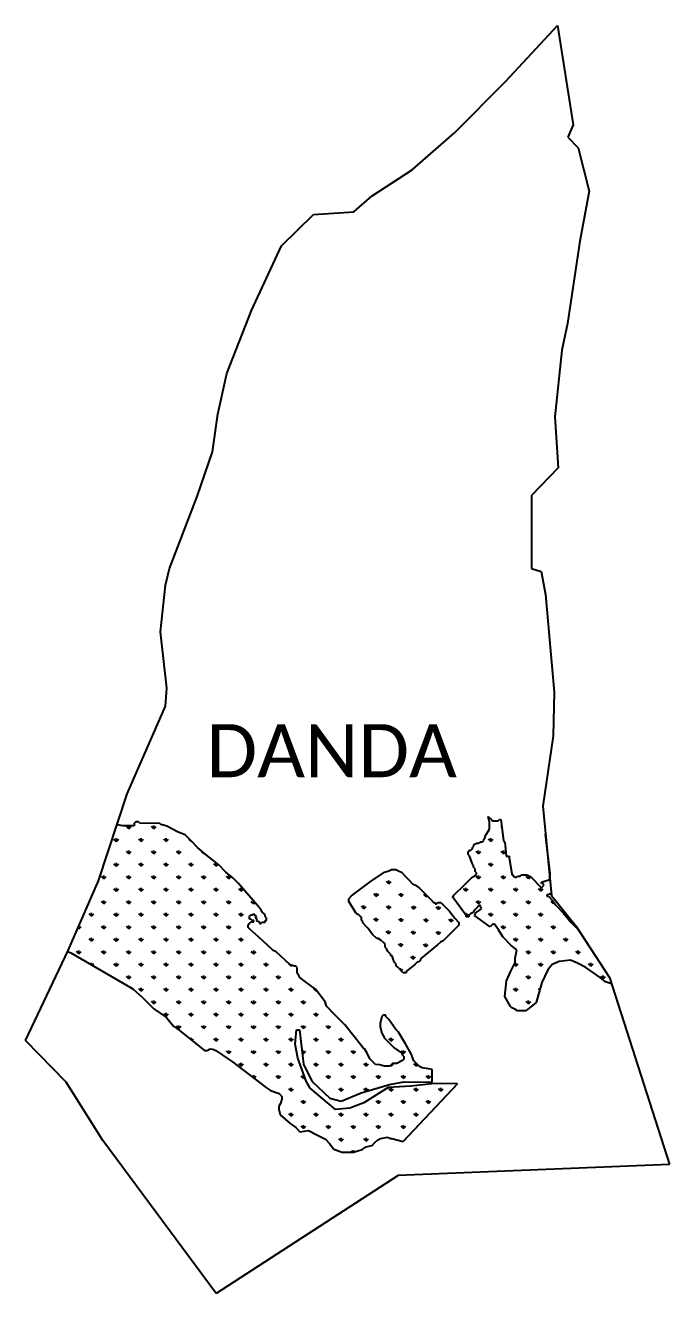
# Model space of a CAD drawing. Header units: metres. Extents: x 291565 to 293390, y 1989367 to 1992957.
import ezdxf

# ---------------------------------------------------------------- set-up
doc = ezdxf.new("R2010")
doc.units = ezdxf.units.M
doc.header["$MEASUREMENT"] = 0
for name, color, linetype in [('MANGROOVES', 112, 'Continuous'), ('village', 3, 'Continuous'), ('VILLAGE NAME', 250, 'Continuous')]:
    doc.layers.add(name, color=color, linetype=linetype)
doc.styles.get("Standard").update_dxf_attribs({"font": 'simplex.shx'})

msp = doc.modelspace()

# ---------------------------------------------------------------- linework, layer by layer
at = {"color": 3, "flags": 128}
msp.add_lwpolyline([(292381.2, 1992421.5), (292495.1, 1992429.1)], dxfattribs=at)
at = {"layer": 'MANGROOVES', "linetype": 'Continuous', "lineweight": -2}
for p, q in [((292879.9, 1990701.3), (292876.1, 1990717.4)), ((292876.1, 1990717.4), (292884, 1990709.3)), ((291841.7, 1990690.8), (291824.9, 1990693.8)), ((291873.8, 1990690.5), (291841.7, 1990690.8)), ((291873.9, 1990698.5), (291873.8, 1990690.5)), ((291877.9, 1990702.5), (291873.9, 1990698.5)), ((291885.9, 1990702.4), (291877.9, 1990702.5)), ((291889.9, 1990698.4), (291885.9, 1990702.4)), ((291946, 1990697.9), (291889.9, 1990698.4)), ((291950, 1990693.8), (291946, 1990697.9)), ((291954, 1990693.8), (291950, 1990693.8)), ((291966, 1990689.7), (291954, 1990693.8)), ((291981.9, 1990681.5), (291966, 1990689.7)), ((291997.9, 1990673.3), (291981.9, 1990681.5)), ((292871.6, 1990669.3), (292879.8, 1990681.3)), ((292879.8, 1990681.3), (292879.9, 1990701.3)), ((292884, 1990709.3), (292888, 1990705.3)), ((292888, 1990705.3), (292904, 1990705.1)), ((292904, 1990705.1), (292908.1, 1990709.1)), ((292908.1, 1990709.1), (292912.1, 1990709.1)), ((292912.1, 1990709.1), (292919.5, 1990648.9)), ((292017.8, 1990665.1), (291997.9, 1990673.3)), ((292033.7, 1990649), (292017.8, 1990665.1)), ((292053.6, 1990628.7), (292033.7, 1990649)), ((292847.3, 1990641.5), (292855.4, 1990645.4)), ((292855.4, 1990645.4), (292859.4, 1990645.4)), ((292859.4, 1990645.4), (292863.4, 1990649.4)), ((292863.4, 1990649.4), (292863.5, 1990653.4)), ((292863.5, 1990653.4), (292867.5, 1990657.4)), ((292867.5, 1990661.4), (292871.6, 1990669.3)), ((292867.5, 1990657.4), (292867.5, 1990661.4)), ((292919.5, 1990648.9), (292923.5, 1990644.8)), ((293051, 1990555.5), (293038.6, 1990667.5)), ((292077.4, 1990608.5), (292053.6, 1990628.7)), ((292819, 1990617.7), (292823.1, 1990621.7)), ((292819, 1990609.7), (292819, 1990617.7)), ((292822.9, 1990605.7), (292819, 1990609.7)), ((292823.1, 1990621.7), (292827.1, 1990621.6)), ((292827.1, 1990621.6), (292831.1, 1990625.6)), ((292831.1, 1990625.6), (292831.2, 1990629.6)), ((292831.2, 1990629.6), (292835.2, 1990633.6)), ((292835.2, 1990633.6), (292835.3, 1990637.6)), ((292835.3, 1990637.6), (292843.3, 1990641.5)), ((292843.3, 1990641.5), (292847.3, 1990641.5)), ((292923.5, 1990644.8), (292927.2, 1990604.7)), ((292113.3, 1990580.1), (292077.4, 1990608.5)), ((292133.1, 1990559.9), (292113.3, 1990580.1)), ((292830.8, 1990585.5), (292822.9, 1990605.7)), ((292834.7, 1990577.5), (292830.8, 1990585.5)), ((292834.7, 1990573.5), (292834.7, 1990577.5)), ((292927.2, 1990604.7), (292935.2, 1990604.6)), ((292935.2, 1990604.6), (292935.1, 1990600.6)), ((292935.1, 1990600.6), (292942.7, 1990556.4)), ((292153, 1990543.6), (292133.1, 1990559.9)), ((292168.9, 1990527.5), (292153, 1990543.6)), ((292541.7, 1990532.1), (292582, 1990559.8)), ((292582, 1990559.8), (292594.1, 1990563.6)), ((292594.1, 1990563.6), (292602.1, 1990567.6)), ((292602.1, 1990567.6), (292614.2, 1990567.5)), ((292614.2, 1990567.5), (292622.1, 1990563.4)), ((292622.1, 1990563.4), (292630.1, 1990559.3)), ((292630.1, 1990559.3), (292642, 1990547.2)), ((292642, 1990547.2), (292650, 1990539.1)), ((292650, 1990539.1), (292661.9, 1990526.9)), ((292802.1, 1990517.6), (292826.4, 1990541.5)), ((292826.4, 1990541.5), (292830.4, 1990545.5)), ((292830.4, 1990545.5), (292838.5, 1990549.4)), ((292838.6, 1990569.4), (292834.7, 1990573.5)), ((292838.5, 1990549.4), (292842.5, 1990553.4)), ((292838.6, 1990561.4), (292838.6, 1990569.4)), ((292842.5, 1990557.4), (292838.6, 1990561.4)), ((292842.5, 1990553.4), (292842.5, 1990557.4)), ((292942.7, 1990556.4), (292942.7, 1990552.4)), ((292942.7, 1990552.4), (292946.7, 1990552.4)), ((292946.7, 1990552.4), (292946.7, 1990548.4)), ((292946.7, 1990548.4), (292954.7, 1990544.3)), ((292954.7, 1990544.3), (292958.7, 1990548.3)), ((292958.7, 1990548.3), (292966.7, 1990548.2)), ((292966.7, 1990548.2), (292970.8, 1990552.2)), ((292970.8, 1990552.2), (292986.8, 1990552)), ((292986.8, 1990552), (292990.8, 1990548)), ((292990.8, 1990548), (292994.8, 1990548)), ((292994.8, 1990548), (293026.5, 1990515.6)), ((293026.7, 1990531.6), (293050.8, 1990539.4)), ((293050.8, 1990539.4), (293051, 1990555.5)), ((292228.4, 1990458.8), (292168.9, 1990527.5)), ((292489.2, 1990492.5), (292541.7, 1990532.1)), ((292594.8, 1990526.3), (292588.2, 1990533)), ((292594.8, 1990526.4), (292594.8, 1990535.7)), ((292594.8, 1990526.3), (292601.5, 1990532.9)), ((292661.9, 1990526.9), (292669.9, 1990522.9)), ((292669.9, 1990522.9), (292681.8, 1990514.7)), ((292681.8, 1990514.7), (292713.6, 1990482.4)), ((292785.9, 1990501.8), (292802.1, 1990517.6)), ((293026.5, 1990515.6), (293034.6, 1990523.5)), ((293026.7, 1990527.6), (293026.7, 1990531.6)), ((293030.7, 1990527.6), (293026.7, 1990527.6)), ((293034.6, 1990523.5), (293030.7, 1990527.6)), ((292481.1, 1990484.5), (292489.2, 1990492.5)), ((292481.1, 1990476.5), (292481.1, 1990484.5)), ((292500.8, 1990444.2), (292481.1, 1990476.5)), ((292559.1, 1990491.3), (292552.5, 1990498)), ((292559.1, 1990491.3), (292559.2, 1990500.7)), ((292559.1, 1990491.3), (292565.8, 1990497.9)), ((292629.8, 1990490.7), (292623.2, 1990497.4)), ((292629.8, 1990490.7), (292629.9, 1990500)), ((292629.8, 1990490.7), (292636.5, 1990497.2)), ((292700.5, 1990490), (292693.9, 1990496.7)), ((292700.5, 1990490), (292700.6, 1990495.7)), ((292700.5, 1990490), (292703.3, 1990492.8)), ((292713.6, 1990482.4), (292721.5, 1990474.3)), ((292721.5, 1990474.3), (292725.5, 1990474.3)), ((292725.5, 1990474.3), (292725.5, 1990470.2)), ((292725.5, 1990470.2), (292729.5, 1990470.2)), ((292729.5, 1990470.2), (292733.6, 1990474.2)), ((292733.6, 1990474.2), (292741.6, 1990474.1)), ((292741.6, 1990474.1), (292745.5, 1990470.1)), ((292745.5, 1990470.1), (292749.5, 1990466)), ((292749.5, 1990466), (292765.4, 1990449.8)), ((292777.8, 1990485.8), (292773.8, 1990489.8)), ((292773.8, 1990489.8), (292777.8, 1990489.8)), ((292777.8, 1990493.8), (292781.9, 1990497.8)), ((292777.8, 1990489.8), (292777.8, 1990493.8)), ((292813.4, 1990437.4), (292777.8, 1990485.8)), ((292781.9, 1990497.8), (292785.9, 1990501.8)), ((293046.4, 1990495.4), (293042.4, 1990495.4)), ((293042.4, 1990495.4), (293042.4, 1990491.4)), ((293042.4, 1990491.4), (293046.4, 1990491.4)), ((293050.4, 1990499.3), (293046.4, 1990495.4)), ((293046.4, 1990491.4), (293058.3, 1990479.2)), ((293055.1, 1990495.4), (293050.4, 1990499.3)), ((293058.3, 1990479.2), (293066.2, 1990467.1)), ((293066.2, 1990467.1), (293090, 1990442.9)), ((292200, 1990426.9), (292200.1, 1990435)), ((292200.1, 1990435), (292204.2, 1990438.9)), ((292204.2, 1990438.9), (292208.2, 1990438.9)), ((292208.2, 1990438.9), (292212.2, 1990442.9)), ((292212.2, 1990442.9), (292212.2, 1990438.9)), ((292212.2, 1990438.9), (292216.2, 1990438.8)), ((292216.2, 1990438.8), (292216.1, 1990434.8)), ((292216.1, 1990434.8), (292220.2, 1990434.8)), ((292220.2, 1990434.8), (292216.1, 1990430.8)), ((292216.1, 1990430.8), (292220.1, 1990430.8)), ((292220.1, 1990430.8), (292220, 1990422.8)), ((292232.4, 1990454.7), (292228.4, 1990458.8)), ((292236.3, 1990446.7), (292232.4, 1990454.7)), ((292240.3, 1990442.6), (292236.3, 1990446.7)), ((292244.2, 1990438.6), (292240.3, 1990442.6)), ((292244.2, 1990434.6), (292244.2, 1990438.6)), ((292248.2, 1990430.5), (292244.2, 1990434.6)), ((292248.1, 1990422.5), (292248.2, 1990430.5)), ((292504.8, 1990440.2), (292500.8, 1990444.2)), ((292508.8, 1990440.2), (292504.8, 1990440.2)), ((292512.8, 1990436.1), (292508.8, 1990440.2)), ((292516.7, 1990432.1), (292512.8, 1990436.1)), ((292516.7, 1990424), (292516.7, 1990432.1)), ((292523.4, 1990456.3), (292516.8, 1990463)), ((292523.4, 1990456.3), (292523.5, 1990465.7)), ((292523.4, 1990456.3), (292530.1, 1990462.9)), ((292558.4, 1990420.6), (292558.5, 1990430)), ((292594.1, 1990455.6), (292587.5, 1990462.3)), ((292594.1, 1990455.6), (292594.2, 1990465)), ((292594.1, 1990455.6), (292600.8, 1990462.2)), ((292664.8, 1990455), (292658.3, 1990461.7)), ((292664.8, 1990455), (292664.9, 1990464.4)), ((292664.8, 1990455), (292671.5, 1990461.6)), ((292735.5, 1990454.3), (292729, 1990461)), ((292735.5, 1990454.3), (292735.6, 1990463.7)), ((292735.5, 1990454.3), (292742.2, 1990460.9)), ((292765.4, 1990449.8), (292781.3, 1990429.6)), ((292813.4, 1990433.4), (292813.4, 1990437.4)), ((292821.4, 1990433.3), (292813.4, 1990433.4)), ((292825.4, 1990441.3), (292821.4, 1990437.3)), ((292821.4, 1990437.3), (292821.4, 1990433.3)), ((292833.5, 1990445.2), (292825.4, 1990441.3)), ((292837.6, 1990453.2), (292833.5, 1990445.2)), ((292837.4, 1990437.1), (292841.5, 1990445.1)), ((292881.2, 1990404.7), (292837.4, 1990437.1)), ((292841.6, 1990457.2), (292837.6, 1990453.2)), ((292841.5, 1990445.1), (292853.6, 1990453)), ((292849.7, 1990465.1), (292841.6, 1990457.2)), ((292853.7, 1990465.1), (292849.7, 1990465.1)), ((292853.6, 1990453), (292857.7, 1990457)), ((292853.7, 1990461.1), (292853.7, 1990465.1)), ((292857.7, 1990457), (292853.7, 1990461.1)), ((293090, 1990442.9), (293109.8, 1990418.6)), ((292195.8, 1990402.9), (292195.9, 1990411)), ((292199.8, 1990398.9), (292195.8, 1990402.9)), ((292195.9, 1990411), (292199.9, 1990414.9)), ((292227.6, 1990374.6), (292199.8, 1990398.9)), ((292199.9, 1990414.9), (292204, 1990418.9)), ((292204, 1990426.9), (292200, 1990426.9)), ((292208, 1990422.9), (292204, 1990426.9)), ((292204, 1990418.9), (292212, 1990418.8)), ((292212, 1990422.8), (292208, 1990422.9)), ((292212, 1990418.8), (292212, 1990422.8)), ((292220, 1990422.8), (292228, 1990418.7)), ((292228, 1990418.7), (292228, 1990414.7)), ((292228, 1990414.7), (292232, 1990414.6)), ((292232, 1990414.6), (292236, 1990418.6)), ((292236, 1990418.6), (292244.1, 1990418.5)), ((292244.1, 1990418.5), (292244.1, 1990422.5)), ((292244.1, 1990422.5), (292248.1, 1990422.5)), ((292520.6, 1990420), (292516.7, 1990424)), ((292520.6, 1990416), (292520.6, 1990420)), ((292532.5, 1990403.9), (292520.6, 1990416)), ((292536.5, 1990399.8), (292532.5, 1990403.9)), ((292544.4, 1990387.7), (292536.5, 1990399.8)), ((292558.4, 1990420.6), (292551.9, 1990427.3)), ((292558.4, 1990420.6), (292565.1, 1990427.2)), ((292593.5, 1990384.9), (292593.6, 1990394.3)), ((292629.1, 1990420), (292622.6, 1990426.7)), ((292629.1, 1990420), (292629.2, 1990429.3)), ((292629.1, 1990420), (292635.8, 1990426.5)), ((292699.9, 1990419.3), (292693.3, 1990426)), ((292699.9, 1990419.3), (292699.9, 1990428.7)), ((292699.9, 1990419.3), (292706.5, 1990425.9)), ((292793.1, 1990409.5), (292748.6, 1990365.8)), ((292770.6, 1990418.7), (292764, 1990425.4)), ((292770.6, 1990418.7), (292770.6, 1990428)), ((292770.6, 1990418.7), (292777.3, 1990425.2)), ((292781.3, 1990429.6), (292793.2, 1990417.5)), ((292793.2, 1990417.5), (292793.1, 1990409.5)), ((292889.3, 1990412.6), (292881.2, 1990404.7)), ((292893.3, 1990412.6), (292889.3, 1990412.6)), ((292905.2, 1990396.4), (292893.3, 1990412.6)), ((292917, 1990376.3), (292905.2, 1990396.4)), ((293109.8, 1990418.6), (293129.7, 1990398.4)), ((293129.7, 1990398.4), (293140.4, 1990383.4)), ((292263.4, 1990342.2), (292227.6, 1990374.6)), ((292548.4, 1990383.7), (292544.4, 1990387.7)), ((292560.3, 1990371.5), (292548.4, 1990383.7)), ((292564.3, 1990371.5), (292560.3, 1990371.5)), ((292572.3, 1990367.4), (292564.3, 1990371.5)), ((292580.2, 1990359.3), (292572.3, 1990367.4)), ((292584.2, 1990355.3), (292580.2, 1990359.3)), ((292593.5, 1990384.9), (292586.9, 1990391.6)), ((292593.5, 1990384.9), (292600.2, 1990391.5)), ((292628.5, 1990349.3), (292628.6, 1990358.6)), ((292664.2, 1990384.3), (292657.6, 1990391)), ((292664.2, 1990384.3), (292664.3, 1990393.7)), ((292664.2, 1990384.3), (292670.9, 1990390.9)), ((292734.9, 1990383.6), (292728.3, 1990390.3)), ((292740.6, 1990361.9), (292732.5, 1990353.9)), ((292734.9, 1990383.6), (292735, 1990393)), ((292734.9, 1990383.6), (292741.6, 1990390.2)), ((292748.6, 1990365.8), (292740.6, 1990361.9)), ((292940.9, 1990352), (292917, 1990376.3)), ((291685.6, 1990335.2), (291694.1, 1990331.4)), ((291694.1, 1990331.4), (291869.6, 1990229.5)), ((292267.4, 1990338.1), (292263.4, 1990342.2)), ((292275.3, 1990334.1), (292267.4, 1990338.1)), ((292315.1, 1990297.6), (292275.3, 1990334.1)), ((292584.1, 1990347.3), (292584.2, 1990355.3)), ((292588.1, 1990343.2), (292584.1, 1990347.3)), ((292592, 1990335.2), (292588.1, 1990343.2)), ((292599.9, 1990327.1), (292592, 1990335.2)), ((292599.9, 1990323.1), (292599.9, 1990327.1)), ((292603.9, 1990323), (292599.9, 1990323.1)), ((292607.8, 1990311), (292603.9, 1990323)), ((292628.5, 1990349.3), (292621.9, 1990355.9)), ((292628.5, 1990349.3), (292635.2, 1990355.8)), ((292663.5, 1990313.6), (292663.6, 1990323)), ((292732.5, 1990353.9), (292684, 1990314.3)), ((292699.2, 1990348.6), (292692.6, 1990355.3)), ((292699.2, 1990348.6), (292699.3, 1990358)), ((292699.2, 1990348.6), (292705.9, 1990355.2)), ((292956.8, 1990339.8), (292940.9, 1990352)), ((292952.6, 1990315.8), (292956.8, 1990339.8)), ((292327.1, 1990293.5), (292315.1, 1990297.6)), ((292331.1, 1990293.5), (292327.1, 1990293.5)), ((292335.1, 1990289.4), (292331.1, 1990293.5)), ((292334.9, 1990273.4), (292335.1, 1990289.4)), ((292611.7, 1990302.9), (292607.8, 1990311)), ((292615.7, 1990298.9), (292611.7, 1990302.9)), ((292615.7, 1990294.9), (292615.7, 1990298.9)), ((292619.7, 1990290.8), (292615.7, 1990294.9)), ((292623.6, 1990286.8), (292619.7, 1990290.8)), ((292631.6, 1990278.7), (292623.6, 1990286.8)), ((292627.9, 1990282.4), (292627.9, 1990287.9)), ((292667.8, 1990298.4), (292643.6, 1990278.6)), ((292663.5, 1990313.6), (292657, 1990320.3)), ((292663.5, 1990313.6), (292670.2, 1990320.1)), ((292671.9, 1990302.4), (292667.8, 1990298.4)), ((292675.9, 1990306.3), (292671.9, 1990302.4)), ((292677.6, 1990305.1), (292675.9, 1990306.3)), ((292684, 1990310.3), (292677.6, 1990305.1)), ((292684, 1990314.3), (292684, 1990310.3)), ((292940.2, 1990279.9), (292952.5, 1990303.8)), ((292952.5, 1990303.8), (292952.6, 1990315.8)), ((293056.6, 1990298.8), (293044.5, 1990282.9)), ((293076.7, 1990306.7), (293056.6, 1990298.8)), ((293108.8, 1990310.4), (293076.7, 1990306.7)), ((293128.8, 1990302.2), (293108.8, 1990310.4)), ((293152.7, 1990289.9), (293128.8, 1990302.2)), ((293192.6, 1990261.5), (293152.7, 1990289.9)), ((292338.9, 1990269.3), (292334.9, 1990273.4)), ((292342.8, 1990261.3), (292338.9, 1990269.3)), ((292358.7, 1990249.1), (292342.8, 1990261.3)), ((292629.8, 1990280.5), (292634.5, 1990285.1)), ((292635.5, 1990274.6), (292631.6, 1990278.7)), ((292643.6, 1990274.6), (292635.5, 1990274.6)), ((292643.6, 1990278.6), (292643.6, 1990274.6)), ((292923.5, 1990207.9), (292927.9, 1990251.9)), ((292927.9, 1990251.9), (292940.2, 1990279.9)), ((293044.5, 1990282.9), (293028.1, 1990247)), ((293208.5, 1990249.3), (293192.6, 1990261.5)), ((291869.6, 1990229.5), (291897.4, 1990205.2)), ((292386.6, 1990228.8), (292358.7, 1990249.1)), ((292414.3, 1990192.5), (292386.6, 1990228.8)), ((293028.1, 1990247), (293011.5, 1990191)), ((293225.2, 1990243.6), (293208.5, 1990249.3)), ((291897.4, 1990205.2), (291929.2, 1990172.9)), ((292418.2, 1990180.4), (292414.3, 1990192.5)), ((292442.1, 1990156.1), (292418.2, 1990180.4)), ((292939.3, 1990179.6), (292923.5, 1990207.9)), ((292943.3, 1990175.6), (292939.3, 1990179.6)), ((293007.5, 1990187), (292987.3, 1990171.2)), ((293011.5, 1990191), (293007.5, 1990187)), ((291929.2, 1990172.9), (291965, 1990148.5)), ((291965, 1990148.5), (291984.8, 1990124.2)), ((292469.9, 1990127.8), (292442.1, 1990156.1)), ((292574.2, 1990146.9), (292570.1, 1990130.9)), ((292574.3, 1990150.9), (292574.2, 1990146.9)), ((292578.3, 1990154.9), (292574.3, 1990150.9)), ((292586.3, 1990154.8), (292578.3, 1990154.9)), ((292586.3, 1990150.8), (292586.3, 1990154.8)), ((292594.2, 1990142.7), (292586.3, 1990150.8)), ((292951.2, 1990171.5), (292943.3, 1990175.6)), ((292959.2, 1990167.4), (292951.2, 1990171.5)), ((292983.3, 1990167.2), (292959.2, 1990167.4)), ((292987.3, 1990171.2), (292983.3, 1990167.2)), ((291984.8, 1990124.2), (292000.8, 1990112.1)), ((292000.8, 1990112.1), (292072.4, 1990055.3)), ((292329.1, 1990073), (292333.4, 1990113)), ((292333.4, 1990113), (292341.5, 1990113)), ((292341.5, 1990113), (292352.6, 1990016.6)), ((292521.4, 1990063.2), (292469.9, 1990127.8)), ((292570.1, 1990130.9), (292570, 1990122.9)), ((292570, 1990122.9), (292573.9, 1990106.8)), ((292614, 1990114.5), (292594.2, 1990142.7)), ((292622, 1990106.4), (292614, 1990114.5)), ((292336.7, 1990032.8), (292329.1, 1990073)), ((292573.9, 1990106.8), (292581.7, 1990090.7)), ((292581.7, 1990090.7), (292589.7, 1990082.6)), ((292589.7, 1990082.6), (292597.6, 1990074.5)), ((292597.6, 1990074.5), (292609.5, 1990062.4)), ((292641.7, 1990074.1), (292622, 1990106.4)), ((292657.5, 1990045.9), (292641.7, 1990074.1)), ((292072.4, 1990055.3), (292080.4, 1990055.2)), ((292080.4, 1990055.2), (292088.4, 1990059.2)), ((292088.4, 1990059.2), (292096.5, 1990059.1)), ((292096.5, 1990059.1), (292104.4, 1990055)), ((292104.4, 1990055), (292140.3, 1990030.6)), ((292525.3, 1990059.2), (292521.4, 1990063.2)), ((292533.2, 1990047.1), (292525.3, 1990059.2)), ((292541.1, 1990031), (292533.2, 1990047.1)), ((292609.5, 1990062.4), (292621.5, 1990054.3)), ((292621.5, 1990054.3), (292629.5, 1990050.2)), ((292629.5, 1990050.2), (292633.4, 1990042.1)), ((292633.4, 1990042.1), (292637.4, 1990038.1)), ((292637.4, 1990038.1), (292637.3, 1990030.1)), ((292665.3, 1990025.8), (292657.5, 1990045.9)), ((292140.3, 1990030.6), (292152.2, 1990022.5)), ((292152.2, 1990022.5), (292247.8, 1989949.5)), ((292344.5, 1990012.7), (292336.7, 1990032.8)), ((292360.2, 1989968.5), (292344.5, 1990012.7)), ((292352.6, 1990016.6), (292376.2, 1989968.3)), ((292553, 1990018.8), (292541.1, 1990031)), ((292557, 1990014.8), (292553, 1990018.8)), ((292569, 1990014.7), (292557, 1990014.8)), ((292581, 1990010.5), (292569, 1990014.7)), ((292597, 1990010.4), (292581, 1990010.5)), ((292605.1, 1990018.3), (292597, 1990010.4)), ((292617.2, 1990018.2), (292605.1, 1990018.3)), ((292633.3, 1990026.1), (292617.2, 1990018.2)), ((292637.3, 1990030.1), (292633.3, 1990026.1)), ((292669.3, 1990021.8), (292665.3, 1990025.8)), ((292681.2, 1990009.6), (292669.3, 1990021.8)), ((292689.2, 1990005.5), (292681.2, 1990009.6)), ((292717.2, 1990001.3), (292689.2, 1990005.5)), ((292716.9, 1989965.2), (292717.2, 1990001.3)), ((292716.9, 1989965.2), (292717.2, 1990001.3)), ((292372, 1989948.3), (292360.2, 1989968.5)), ((292376.2, 1989968.3), (292427.9, 1989919.7)), ((292596.6, 1989958.3), (292636.7, 1989965.9)), ((292636.7, 1989965.9), (292716.9, 1989965.2)), ((292247.8, 1989949.5), (292259.7, 1989941.3)), ((292259.7, 1989941.3), (292283.7, 1989933.1)), ((292283.7, 1989933.1), (292291.6, 1989925)), ((292443.6, 1989887.5), (292372, 1989948.3)), ((292459.9, 1989911.4), (292516.2, 1989935)), ((292516.2, 1989935), (292596.6, 1989958.3)), ((292592.5, 1989950.3), (292523.9, 1989906.8)), ((292656.6, 1989953.7), (292592.5, 1989950.3)), ((292789, 1989960.5), (292635.2, 1989797.6)), ((292635.2, 1989797.6), (292789, 1989960.5)), ((292724.9, 1989961.1), (292656.6, 1989953.7)), ((292789, 1989960.5), (292724.9, 1989961.1)), ((292283.4, 1989897), (292283.3, 1989889)), ((292287.4, 1989905), (292283.4, 1989897)), ((292291.6, 1989917), (292287.4, 1989905)), ((292291.6, 1989925), (292291.6, 1989917)), ((292427.9, 1989919.7), (292459.9, 1989911.4)), ((292523.9, 1989906.8), (292483.7, 1989891.2)), ((292283.3, 1989889), (292287.2, 1989872.9)), ((292287.2, 1989872.9), (292315, 1989848.6)), ((292483.7, 1989891.2), (292443.6, 1989887.5)), ((292315, 1989848.6), (292330.9, 1989836.5)), ((292330.9, 1989836.5), (292342.8, 1989824.3)), ((292342.8, 1989824.3), (292366.9, 1989828.1)), ((292366.9, 1989828.1), (292390.8, 1989815.9)), ((292390.8, 1989815.9), (292414.8, 1989803.6)), ((292414.8, 1989803.6), (292426.7, 1989791.5)), ((292426.7, 1989791.5), (292438.6, 1989775.3)), ((292530.8, 1989782.5), (292546.9, 1989786.4)), ((292546.9, 1989786.4), (292555, 1989794.3)), ((292555, 1989794.3), (292563.1, 1989802.3)), ((292563.1, 1989802.3), (292571.1, 1989806.2)), ((292571.1, 1989806.2), (292591.2, 1989810)), ((292591.2, 1989810), (292599.2, 1989805.9)), ((292599.2, 1989805.9), (292603.2, 1989805.9)), ((292603.2, 1989805.9), (292635.2, 1989797.6)), ((292438.6, 1989775.3), (292462.5, 1989767.1)), ((292462.5, 1989767.1), (292494.6, 1989766.8)), ((292494.6, 1989766.8), (292506.7, 1989770.7)), ((292506.7, 1989770.7), (292518.7, 1989774.6)), ((292518.7, 1989774.6), (292530.8, 1989782.5))]:
    msp.add_line(p, q, dxfattribs=at)
at = {"layer": 'MANGROOVES', "linetype": 'Continuous'}
for p, q in [((291858.3, 1990682.4), (291851.7, 1990689)), ((291858.3, 1990682.4), (291858.3, 1990690.7)), ((291858.3, 1990682.4), (291865, 1990689)), ((291929, 1990682.4), (291922.4, 1990689)), ((291929, 1990682.4), (291929, 1990691.7)), ((291929, 1990682.4), (291935.7, 1990689)), ((292914.9, 1990686.5), (292912.4, 1990689)), ((291823, 1990647), (291816.3, 1990653.6)), ((291823, 1990647), (291823, 1990656.4)), ((291823, 1990647), (291829.6, 1990653.6)), ((291893.7, 1990647), (291887.1, 1990653.6)), ((291893.7, 1990647), (291893.7, 1990656.4)), ((291893.7, 1990647), (291900.3, 1990653.6)), ((291964.4, 1990647), (291957.8, 1990653.6)), ((291964.4, 1990647), (291964.4, 1990656.4)), ((291964.4, 1990647), (291971, 1990653.6)), ((292035.1, 1990647), (292028.5, 1990653.6)), ((292035.1, 1990647), (292035.1, 1990647.6)), ((292035.1, 1990647), (292035.4, 1990647.3)), ((292883.6, 1990647), (292877, 1990653.6)), ((292883.6, 1990647), (292883.6, 1990656.4)), ((292883.6, 1990647), (292890.3, 1990653.6)), ((291858.3, 1990611.7), (291851.7, 1990618.3)), ((291858.3, 1990611.7), (291858.3, 1990621)), ((291858.3, 1990611.7), (291865, 1990618.3)), ((291929, 1990611.7), (291922.4, 1990618.3)), ((291929, 1990611.7), (291929, 1990621)), ((291929, 1990611.7), (291935.7, 1990618.3)), ((291999.7, 1990611.7), (291993.1, 1990618.3)), ((291999.7, 1990611.7), (291999.7, 1990621)), ((291999.7, 1990611.7), (292006.4, 1990618.3)), ((292070.5, 1990611.7), (292063.8, 1990618.3)), ((292070.5, 1990611.7), (292070.5, 1990614.4)), ((292070.5, 1990611.7), (292071.9, 1990613.1)), ((292848.3, 1990611.7), (292841.6, 1990618.3)), ((292848.3, 1990611.7), (292848.3, 1990621)), ((292848.3, 1990611.7), (292854.9, 1990618.3)), ((292919, 1990611.7), (292912.4, 1990618.3)), ((292919, 1990611.7), (292919, 1990621)), ((292919, 1990611.7), (292925.6, 1990618.3)), ((291823, 1990576.3), (291816.3, 1990582.9)), ((291823, 1990576.3), (291823, 1990585.7)), ((291823, 1990576.3), (291829.6, 1990582.9)), ((291893.7, 1990576.3), (291887.1, 1990582.9)), ((291893.7, 1990576.3), (291893.7, 1990585.7)), ((291893.7, 1990576.3), (291900.3, 1990582.9)), ((291964.4, 1990576.3), (291957.8, 1990582.9)), ((291964.4, 1990576.3), (291964.4, 1990585.7)), ((291964.4, 1990576.3), (291971, 1990582.9)), ((292035.1, 1990576.3), (292028.5, 1990582.9)), ((292035.1, 1990576.3), (292035.1, 1990585.7)), ((292035.1, 1990576.3), (292041.7, 1990582.9)), ((292105.8, 1990576.3), (292099.2, 1990582.9)), ((292105.8, 1990576.3), (292105.8, 1990585.7)), ((292105.8, 1990576.3), (292111.2, 1990581.7)), ((292883.6, 1990576.3), (292877, 1990582.9)), ((292883.6, 1990576.3), (292883.6, 1990585.7)), ((292883.6, 1990576.3), (292890.3, 1990582.9)), ((291787.6, 1990540.9), (291781, 1990547.6)), ((291787.6, 1990540.9), (291787.6, 1990550.3)), ((291787.6, 1990540.9), (291794.2, 1990547.6)), ((291858.3, 1990540.9), (291851.7, 1990547.6)), ((291858.3, 1990540.9), (291858.3, 1990550.3)), ((291858.3, 1990540.9), (291865, 1990547.6)), ((291929, 1990540.9), (291922.4, 1990547.6)), ((291929, 1990540.9), (291929, 1990550.3)), ((291929, 1990540.9), (291935.7, 1990547.6)), ((291999.7, 1990540.9), (291993.1, 1990547.6)), ((291999.7, 1990540.9), (291999.7, 1990550.3)), ((291999.7, 1990540.9), (292006.4, 1990547.6)), ((292070.5, 1990540.9), (292063.8, 1990547.6)), ((292070.5, 1990540.9), (292070.5, 1990550.3)), ((292070.5, 1990540.9), (292077.1, 1990547.6)), ((292141.2, 1990540.9), (292134.5, 1990547.6)), ((292141.2, 1990540.9), (292141.2, 1990550.3)), ((292141.2, 1990540.9), (292147.8, 1990547.6)), ((292848.3, 1990540.9), (292841.6, 1990547.6)), ((292848.3, 1990540.9), (292848.3, 1990550.3)), ((292848.3, 1990540.9), (292854.9, 1990547.6)), ((292919, 1990540.9), (292912.4, 1990547.6)), ((292919, 1990540.9), (292919, 1990550.3)), ((292919, 1990540.9), (292925.6, 1990547.6)), ((292989.7, 1990540.9), (292983.1, 1990547.6)), ((292989.7, 1990540.9), (292989.7, 1990549.1)), ((292989.7, 1990540.9), (292995.7, 1990547)), ((291823, 1990505.6), (291816.3, 1990512.2)), ((291823, 1990505.6), (291823, 1990515)), ((291823, 1990505.6), (291829.6, 1990512.2)), ((291893.7, 1990505.6), (291887.1, 1990512.2)), ((291893.7, 1990505.6), (291893.7, 1990515)), ((291893.7, 1990505.6), (291900.3, 1990512.2)), ((291964.4, 1990505.6), (291957.8, 1990512.2)), ((291964.4, 1990505.6), (291964.4, 1990515)), ((291964.4, 1990505.6), (291971, 1990512.2)), ((292035.1, 1990505.6), (292028.5, 1990512.2)), ((292035.1, 1990505.6), (292035.1, 1990515)), ((292035.1, 1990505.6), (292041.7, 1990512.2)), ((292105.8, 1990505.6), (292099.2, 1990512.2)), ((292105.8, 1990505.6), (292105.8, 1990515)), ((292105.8, 1990505.6), (292112.4, 1990512.2)), ((292176.5, 1990505.6), (292169.9, 1990512.2)), ((292176.5, 1990505.6), (292176.5, 1990515)), ((292176.5, 1990505.6), (292182.6, 1990511.6)), ((292812.9, 1990505.6), (292806.3, 1990512.2)), ((292812.9, 1990505.6), (292812.9, 1990515)), ((292812.9, 1990505.6), (292819.5, 1990512.2)), ((292883.6, 1990505.6), (292877, 1990512.2)), ((292883.6, 1990505.6), (292883.6, 1990515)), ((292883.6, 1990505.6), (292890.3, 1990512.2)), ((292954.3, 1990505.6), (292947.7, 1990512.2)), ((292954.3, 1990505.6), (292954.3, 1990515)), ((292954.3, 1990505.6), (292961, 1990512.2)), ((293025.1, 1990505.6), (293018.4, 1990512.2)), ((293025.1, 1990505.6), (293025.1, 1990515)), ((293025.1, 1990505.6), (293031.7, 1990512.2)), ((291787.6, 1990470.2), (291781, 1990476.9)), ((291787.6, 1990470.2), (291787.6, 1990479.6)), ((291787.6, 1990470.2), (291794.2, 1990476.9)), ((291858.3, 1990470.2), (291851.7, 1990476.9)), ((291858.3, 1990470.2), (291858.3, 1990479.6)), ((291858.3, 1990470.2), (291865, 1990476.9)), ((291929, 1990470.2), (291922.4, 1990476.9)), ((291929, 1990470.2), (291929, 1990479.6)), ((291929, 1990470.2), (291935.7, 1990476.9)), ((291999.7, 1990470.2), (291993.1, 1990476.9)), ((291999.7, 1990470.2), (291999.7, 1990479.6)), ((291999.7, 1990470.2), (292006.4, 1990476.9)), ((292070.5, 1990470.2), (292063.8, 1990476.9)), ((292070.5, 1990470.2), (292070.5, 1990479.6)), ((292070.5, 1990470.2), (292077.1, 1990476.9)), ((292141.2, 1990470.2), (292134.5, 1990476.9)), ((292141.2, 1990470.2), (292141.2, 1990479.6)), ((292141.2, 1990470.2), (292147.8, 1990476.9)), ((292211.9, 1990470.2), (292205.2, 1990476.9)), ((292211.9, 1990470.2), (292211.9, 1990477.8)), ((292211.9, 1990470.2), (292215.4, 1990473.8)), ((292848.3, 1990470.2), (292841.6, 1990476.9)), ((292848.3, 1990470.2), (292848.3, 1990479.6)), ((292848.3, 1990470.2), (292854.9, 1990476.9)), ((292919, 1990470.2), (292912.4, 1990476.9)), ((292919, 1990470.2), (292919, 1990479.6)), ((292919, 1990470.2), (292925.6, 1990476.9)), ((292989.7, 1990470.2), (292983.1, 1990476.9)), ((292989.7, 1990470.2), (292989.7, 1990479.6)), ((292989.7, 1990470.2), (292996.3, 1990476.9)), ((293060.4, 1990470.2), (293053.8, 1990476.9)), ((293060.4, 1990470.2), (293060.4, 1990476)), ((293060.4, 1990470.2), (293062.7, 1990472.5)), ((291752.3, 1990434.9), (291745.6, 1990441.5)), ((291752.3, 1990434.9), (291752.3, 1990444.3)), ((291752.3, 1990434.9), (291758.9, 1990441.5)), ((291823, 1990434.9), (291816.3, 1990441.5)), ((291823, 1990434.9), (291823, 1990444.3)), ((291823, 1990434.9), (291829.6, 1990441.5)), ((291893.7, 1990434.9), (291887.1, 1990441.5)), ((291893.7, 1990434.9), (291893.7, 1990444.3)), ((291893.7, 1990434.9), (291900.3, 1990441.5)), ((291964.4, 1990434.9), (291957.8, 1990441.5)), ((291964.4, 1990434.9), (291964.4, 1990444.3)), ((291964.4, 1990434.9), (291971, 1990441.5)), ((292035.1, 1990434.9), (292028.5, 1990441.5)), ((292035.1, 1990434.9), (292035.1, 1990444.3)), ((292035.1, 1990434.9), (292041.7, 1990441.5)), ((292105.8, 1990434.9), (292099.2, 1990441.5)), ((292105.8, 1990434.9), (292105.8, 1990444.3)), ((292105.8, 1990434.9), (292112.4, 1990441.5)), ((292176.5, 1990434.9), (292169.9, 1990441.5)), ((292176.5, 1990434.9), (292176.5, 1990444.3)), ((292176.5, 1990434.9), (292183.2, 1990441.5)), ((292244.2, 1990437.9), (292240.6, 1990441.5)), ((292812.9, 1990438), (292812.9, 1990444.3)), ((292813.4, 1990435.3), (292819.5, 1990441.5)), ((292883.6, 1990434.9), (292877, 1990441.5)), ((292883.6, 1990434.9), (292883.6, 1990444.3)), ((292883.6, 1990434.9), (292890.3, 1990441.5)), ((292954.3, 1990434.9), (292947.7, 1990441.5)), ((292954.3, 1990434.9), (292954.3, 1990444.3)), ((292954.3, 1990434.9), (292961, 1990441.5)), ((293025.1, 1990434.9), (293018.4, 1990441.5)), ((293025.1, 1990434.9), (293025.1, 1990444.3)), ((293025.1, 1990434.9), (293031.7, 1990441.5)), ((293095.8, 1990434.9), (293089.1, 1990441.5)), ((293095.8, 1990434.9), (293095.8, 1990435.8)), ((293095.8, 1990434.9), (293096.2, 1990435.3)), ((291716.9, 1990399.5), (291714.6, 1990401.9)), ((291716.9, 1990399.5), (291716.9, 1990407.2)), ((291716.9, 1990399.5), (291723.5, 1990406.2)), ((291787.6, 1990399.5), (291781, 1990406.2)), ((291787.6, 1990399.5), (291787.6, 1990408.9)), ((291787.6, 1990399.5), (291794.2, 1990406.2)), ((291858.3, 1990399.5), (291851.7, 1990406.2)), ((291858.3, 1990399.5), (291858.3, 1990408.9)), ((291858.3, 1990399.5), (291865, 1990406.2)), ((291929, 1990399.5), (291922.4, 1990406.2)), ((291929, 1990399.5), (291929, 1990408.9)), ((291929, 1990399.5), (291935.7, 1990406.2)), ((291999.7, 1990399.5), (291993.1, 1990406.2)), ((291999.7, 1990399.5), (291999.7, 1990408.9)), ((291999.7, 1990399.5), (292006.4, 1990406.2)), ((292070.5, 1990399.5), (292063.8, 1990406.2)), ((292070.5, 1990399.5), (292070.5, 1990408.9)), ((292070.5, 1990399.5), (292077.1, 1990406.2)), ((292141.2, 1990399.5), (292134.5, 1990406.2)), ((292141.2, 1990399.5), (292141.2, 1990408.9)), ((292141.2, 1990399.5), (292147.8, 1990406.2)), ((292919, 1990399.5), (292912.4, 1990406.2)), ((292919, 1990399.5), (292919, 1990408.9)), ((292919, 1990399.5), (292925.6, 1990406.2)), ((292989.7, 1990399.5), (292983.1, 1990406.2)), ((292989.7, 1990399.5), (292989.7, 1990408.9)), ((292989.7, 1990399.5), (292996.3, 1990406.2)), ((293060.4, 1990399.5), (293053.8, 1990406.2)), ((293060.4, 1990399.5), (293060.4, 1990408.9)), ((293060.4, 1990399.5), (293067, 1990406.2)), ((291752.3, 1990364.2), (291745.6, 1990370.8)), ((291752.3, 1990364.2), (291752.3, 1990373.5)), ((291752.3, 1990364.2), (291758.9, 1990370.8)), ((291823, 1990364.2), (291816.3, 1990370.8)), ((291823, 1990364.2), (291823, 1990373.5)), ((291823, 1990364.2), (291829.6, 1990370.8)), ((291893.7, 1990364.2), (291887.1, 1990370.8)), ((291893.7, 1990364.2), (291893.7, 1990373.5)), ((291893.7, 1990364.2), (291900.3, 1990370.8)), ((291964.4, 1990364.2), (291957.8, 1990370.8)), ((291964.4, 1990364.2), (291964.4, 1990373.5)), ((291964.4, 1990364.2), (291971, 1990370.8)), ((292035.1, 1990364.2), (292028.5, 1990370.8)), ((292035.1, 1990364.2), (292035.1, 1990373.5)), ((292035.1, 1990364.2), (292041.7, 1990370.8)), ((292105.8, 1990364.2), (292099.2, 1990370.8)), ((292105.8, 1990364.2), (292105.8, 1990373.5)), ((292105.8, 1990364.2), (292112.4, 1990370.8)), ((292176.5, 1990364.2), (292169.9, 1990370.8)), ((292176.5, 1990364.2), (292176.5, 1990373.5)), ((292176.5, 1990364.2), (292183.2, 1990370.8)), ((292954.3, 1990364.2), (292947.7, 1990370.8)), ((292954.3, 1990364.2), (292954.3, 1990373.5)), ((292954.3, 1990364.2), (292961, 1990370.8)), ((293025.1, 1990364.2), (293018.4, 1990370.8)), ((293025.1, 1990364.2), (293025.1, 1990373.5)), ((293025.1, 1990364.2), (293031.7, 1990370.8)), ((293095.8, 1990364.2), (293089.1, 1990370.8)), ((293095.8, 1990364.2), (293095.8, 1990373.5)), ((293095.8, 1990364.2), (293102.4, 1990370.8)), ((291716.9, 1990328.8), (291710.3, 1990335.4)), ((291716.9, 1990328.8), (291716.9, 1990338.2)), ((291716.9, 1990328.8), (291723.5, 1990335.4)), ((291787.6, 1990328.8), (291781, 1990335.4)), ((291787.6, 1990328.8), (291787.6, 1990338.2)), ((291787.6, 1990328.8), (291794.2, 1990335.4)), ((291858.3, 1990328.8), (291851.7, 1990335.4)), ((291858.3, 1990328.8), (291858.3, 1990338.2)), ((291858.3, 1990328.8), (291865, 1990335.4)), ((291929, 1990328.8), (291922.4, 1990335.4)), ((291929, 1990328.8), (291929, 1990338.2)), ((291929, 1990328.8), (291935.7, 1990335.4)), ((291999.7, 1990328.8), (291993.1, 1990335.4)), ((291999.7, 1990328.8), (291999.7, 1990338.2)), ((291999.7, 1990328.8), (292006.4, 1990335.4)), ((292070.5, 1990328.8), (292063.8, 1990335.4)), ((292070.5, 1990328.8), (292070.5, 1990338.2)), ((292070.5, 1990328.8), (292077.1, 1990335.4)), ((292141.2, 1990328.8), (292134.5, 1990335.4)), ((292141.2, 1990328.8), (292141.2, 1990338.2)), ((292141.2, 1990328.8), (292147.8, 1990335.4)), ((292211.9, 1990328.8), (292205.2, 1990335.4)), ((292211.9, 1990328.8), (292211.9, 1990338.2)), ((292211.9, 1990328.8), (292218.5, 1990335.4)), ((292989.7, 1990328.8), (292983.1, 1990335.4)), ((292989.7, 1990328.8), (292989.7, 1990338.2)), ((292989.7, 1990328.8), (292996.3, 1990335.4)), ((293060.4, 1990328.8), (293053.8, 1990335.4)), ((293060.4, 1990328.8), (293060.4, 1990338.2)), ((293060.4, 1990328.8), (293067, 1990335.4)), ((293131.1, 1990328.8), (293124.5, 1990335.4)), ((293131.1, 1990328.8), (293131.1, 1990338.2)), ((293131.1, 1990328.8), (293137.7, 1990335.4)), ((291752.3, 1990297.6), (291752.3, 1990302.8)), ((291754.9, 1990296.1), (291758.9, 1990300.1)), ((291823, 1990293.5), (291816.3, 1990300.1)), ((291823, 1990293.5), (291823, 1990302.8)), ((291823, 1990293.5), (291829.6, 1990300.1)), ((291893.7, 1990293.5), (291887.1, 1990300.1)), ((291893.7, 1990293.5), (291893.7, 1990302.8)), ((291893.7, 1990293.5), (291900.3, 1990300.1)), ((291964.4, 1990293.5), (291957.8, 1990300.1)), ((291964.4, 1990293.5), (291964.4, 1990302.8)), ((291964.4, 1990293.5), (291971, 1990300.1)), ((292035.1, 1990293.5), (292028.5, 1990300.1)), ((292035.1, 1990293.5), (292035.1, 1990302.8)), ((292035.1, 1990293.5), (292041.7, 1990300.1)), ((292105.8, 1990293.5), (292099.2, 1990300.1)), ((292105.8, 1990293.5), (292105.8, 1990302.8)), ((292105.8, 1990293.5), (292112.4, 1990300.1)), ((292176.5, 1990293.5), (292169.9, 1990300.1)), ((292176.5, 1990293.5), (292176.5, 1990302.8)), ((292176.5, 1990293.5), (292183.2, 1990300.1)), ((292247.2, 1990293.5), (292240.6, 1990300.1)), ((292247.2, 1990293.5), (292247.2, 1990302.8)), ((292247.2, 1990293.5), (292253.9, 1990300.1)), ((292317.9, 1990293.5), (292311.3, 1990300.1)), ((292317.9, 1990293.5), (292317.9, 1990296.6)), ((292317.9, 1990293.5), (292320.3, 1990295.8)), ((292954.3, 1990293.5), (292949.6, 1990298.2)), ((292954.3, 1990293.5), (292954.3, 1990302.8)), ((292954.3, 1990293.5), (292961, 1990300.1)), ((293025.1, 1990293.5), (293018.4, 1990300.1)), ((293025.1, 1990293.5), (293025.1, 1990302.8)), ((293025.1, 1990293.5), (293031.7, 1990300.1)), ((293166.5, 1990293.5), (293159.8, 1990300.1)), ((293166.5, 1990293.5), (293166.5, 1990302.8)), ((293166.5, 1990293.5), (293173.1, 1990300.1)), ((291858.3, 1990258.1), (291851.7, 1990264.7)), ((291858.3, 1990258.1), (291858.3, 1990267.5)), ((291858.3, 1990258.1), (291865, 1990264.7)), ((291929, 1990258.1), (291922.4, 1990264.7)), ((291929, 1990258.1), (291929, 1990267.5)), ((291929, 1990258.1), (291935.7, 1990264.7)), ((291999.7, 1990258.1), (291993.1, 1990264.7)), ((291999.7, 1990258.1), (291999.7, 1990267.5)), ((291999.7, 1990258.1), (292006.4, 1990264.7)), ((292070.5, 1990258.1), (292063.8, 1990264.7)), ((292070.5, 1990258.1), (292070.5, 1990267.5)), ((292070.5, 1990258.1), (292077.1, 1990264.7)), ((292141.2, 1990258.1), (292134.5, 1990264.7)), ((292141.2, 1990258.1), (292141.2, 1990267.5)), ((292141.2, 1990258.1), (292147.8, 1990264.7)), ((292211.9, 1990258.1), (292205.2, 1990264.7)), ((292211.9, 1990258.1), (292211.9, 1990267.5)), ((292211.9, 1990258.1), (292218.5, 1990264.7)), ((292282.6, 1990258.1), (292276, 1990264.7)), ((292282.6, 1990258.1), (292282.6, 1990267.5)), ((292282.6, 1990258.1), (292289.2, 1990264.7)), ((292989.7, 1990258.1), (292983.1, 1990264.7)), ((292989.7, 1990258.1), (292989.7, 1990267.5)), ((292989.7, 1990258.1), (292996.3, 1990264.7)), ((293201.8, 1990258.1), (293195.2, 1990264.7)), ((293201.8, 1990258.1), (293201.8, 1990267.5)), ((293201.8, 1990258.1), (293208.5, 1990264.7)), ((291893.7, 1990222.7), (291887.1, 1990229.4)), ((291893.7, 1990222.7), (291893.7, 1990232.1)), ((291893.7, 1990222.7), (291900.3, 1990229.4)), ((291964.4, 1990222.7), (291957.8, 1990229.4)), ((291964.4, 1990222.7), (291964.4, 1990232.1)), ((291964.4, 1990222.7), (291971, 1990229.4)), ((292035.1, 1990222.7), (292028.5, 1990229.4)), ((292035.1, 1990222.7), (292035.1, 1990232.1)), ((292035.1, 1990222.7), (292041.7, 1990229.4)), ((292105.8, 1990222.7), (292099.2, 1990229.4)), ((292105.8, 1990222.7), (292105.8, 1990232.1)), ((292105.8, 1990222.7), (292112.4, 1990229.4)), ((292176.5, 1990222.7), (292169.9, 1990229.4)), ((292176.5, 1990222.7), (292176.5, 1990232.1)), ((292176.5, 1990222.7), (292183.2, 1990229.4)), ((292247.2, 1990222.7), (292240.6, 1990229.4)), ((292247.2, 1990222.7), (292247.2, 1990232.1)), ((292247.2, 1990222.7), (292253.9, 1990229.4)), ((292317.9, 1990222.7), (292311.3, 1990229.4)), ((292317.9, 1990222.7), (292317.9, 1990232.1)), ((292317.9, 1990222.7), (292324.6, 1990229.4)), ((292388.7, 1990222.7), (292382, 1990229.4)), ((292388.7, 1990222.7), (292388.7, 1990226.1)), ((292388.7, 1990222.7), (292390.1, 1990224.2)), ((292954.3, 1990222.7), (292947.7, 1990229.4)), ((292954.3, 1990222.7), (292954.3, 1990232.1)), ((292954.3, 1990222.7), (292961, 1990229.4)), ((293021.9, 1990225.9), (293018.4, 1990229.4)), ((291929, 1990187.4), (291922.4, 1990194)), ((291929, 1990187.4), (291929, 1990196.8)), ((291929, 1990187.4), (291935.7, 1990194)), ((291999.7, 1990187.4), (291993.1, 1990194)), ((291999.7, 1990187.4), (291999.7, 1990196.8)), ((291999.7, 1990187.4), (292006.4, 1990194)), ((292070.5, 1990187.4), (292063.8, 1990194)), ((292070.5, 1990187.4), (292070.5, 1990196.8)), ((292070.5, 1990187.4), (292077.1, 1990194)), ((292141.2, 1990187.4), (292134.5, 1990194)), ((292141.2, 1990187.4), (292141.2, 1990196.8)), ((292141.2, 1990187.4), (292147.8, 1990194)), ((292211.9, 1990187.4), (292205.2, 1990194)), ((292211.9, 1990187.4), (292211.9, 1990196.8)), ((292211.9, 1990187.4), (292218.5, 1990194)), ((292282.6, 1990187.4), (292276, 1990194)), ((292282.6, 1990187.4), (292282.6, 1990196.8)), ((292282.6, 1990187.4), (292289.2, 1990194)), ((292353.3, 1990187.4), (292346.7, 1990194)), ((292353.3, 1990187.4), (292353.3, 1990196.8)), ((292353.3, 1990187.4), (292359.9, 1990194)), ((292989.7, 1990187.4), (292983.1, 1990194)), ((292989.7, 1990187.4), (292989.7, 1990196.8)), ((292989.7, 1990187.4), (292996.3, 1990194)), ((291964.4, 1990152), (291957.8, 1990158.7)), ((291964.4, 1990152), (291964.4, 1990161.4)), ((291964.4, 1990152), (291971, 1990158.7)), ((292035.1, 1990152), (292028.5, 1990158.7)), ((292035.1, 1990152), (292035.1, 1990161.4)), ((292035.1, 1990152), (292041.7, 1990158.7)), ((292105.8, 1990152), (292099.2, 1990158.7)), ((292105.8, 1990152), (292105.8, 1990161.4)), ((292105.8, 1990152), (292112.4, 1990158.7)), ((292176.5, 1990152), (292169.9, 1990158.7)), ((292176.5, 1990152), (292176.5, 1990161.4)), ((292176.5, 1990152), (292183.2, 1990158.7)), ((292247.2, 1990152), (292240.6, 1990158.7)), ((292247.2, 1990152), (292247.2, 1990161.4)), ((292247.2, 1990152), (292253.9, 1990158.7)), ((292317.9, 1990152), (292311.3, 1990158.7)), ((292317.9, 1990152), (292317.9, 1990161.4)), ((292317.9, 1990152), (292324.6, 1990158.7)), ((292388.7, 1990152), (292382, 1990158.7)), ((292388.7, 1990152), (292388.7, 1990161.4)), ((292388.7, 1990152), (292395.3, 1990158.7)), ((291999.7, 1990116.7), (291993.1, 1990123.3)), ((291999.7, 1990116.7), (291999.7, 1990126.1)), ((291999.7, 1990116.7), (292006.4, 1990123.3)), ((292070.5, 1990116.7), (292063.8, 1990123.3)), ((292070.5, 1990116.7), (292070.5, 1990126.1)), ((292070.5, 1990116.7), (292077.1, 1990123.3)), ((292141.2, 1990116.7), (292134.5, 1990123.3)), ((292141.2, 1990116.7), (292141.2, 1990126.1)), ((292141.2, 1990116.7), (292147.8, 1990123.3)), ((292211.9, 1990116.7), (292205.2, 1990123.3)), ((292211.9, 1990116.7), (292211.9, 1990126.1)), ((292211.9, 1990116.7), (292218.5, 1990123.3)), ((292282.6, 1990116.7), (292276, 1990123.3)), ((292282.6, 1990116.7), (292282.6, 1990126.1)), ((292282.6, 1990116.7), (292289.2, 1990123.3)), ((292353.3, 1990116.7), (292346.7, 1990123.3)), ((292353.3, 1990116.7), (292353.3, 1990126.1)), ((292353.3, 1990116.7), (292359.9, 1990123.3)), ((292424, 1990116.7), (292417.4, 1990123.3)), ((292424, 1990116.7), (292424, 1990126.1)), ((292424, 1990116.7), (292430.6, 1990123.3)), ((292570.3, 1990121.6), (292572.1, 1990123.3)), ((292035.1, 1990084.8), (292035.1, 1990090.7)), ((292037.1, 1990083.3), (292041.7, 1990088)), ((292105.8, 1990081.3), (292099.2, 1990088)), ((292105.8, 1990081.3), (292105.8, 1990090.7)), ((292105.8, 1990081.3), (292112.4, 1990088)), ((292176.5, 1990081.3), (292169.9, 1990088)), ((292176.5, 1990081.3), (292176.5, 1990090.7)), ((292176.5, 1990081.3), (292183.2, 1990088)), ((292247.2, 1990081.3), (292240.6, 1990088)), ((292247.2, 1990081.3), (292247.2, 1990090.7)), ((292247.2, 1990081.3), (292253.9, 1990088)), ((292317.9, 1990081.3), (292311.3, 1990088)), ((292317.9, 1990081.3), (292317.9, 1990090.7)), ((292317.9, 1990081.3), (292324.6, 1990088)), ((292388.7, 1990081.3), (292382, 1990088)), ((292388.7, 1990081.3), (292388.7, 1990090.7)), ((292388.7, 1990081.3), (292395.3, 1990088)), ((292459.4, 1990081.3), (292452.7, 1990088)), ((292459.4, 1990081.3), (292459.4, 1990090.7)), ((292459.4, 1990081.3), (292466, 1990088)), ((292600.8, 1990081.3), (292594.2, 1990088)), ((292600.8, 1990081.3), (292600.8, 1990090.7)), ((292600.8, 1990081.3), (292607.4, 1990088)), ((292141.2, 1990046), (292134.5, 1990052.6)), ((292141.2, 1990046), (292141.2, 1990055.3)), ((292141.2, 1990046), (292147.8, 1990052.6)), ((292211.9, 1990046), (292205.2, 1990052.6)), ((292211.9, 1990046), (292211.9, 1990055.3)), ((292211.9, 1990046), (292218.5, 1990052.6)), ((292282.6, 1990046), (292276, 1990052.6)), ((292282.6, 1990046), (292282.6, 1990055.3)), ((292282.6, 1990046), (292289.2, 1990052.6)), ((292353.3, 1990046), (292348.7, 1990050.6)), ((292353.3, 1990046), (292353.3, 1990055.3)), ((292353.3, 1990046), (292359.9, 1990052.6)), ((292424, 1990046), (292417.4, 1990052.6)), ((292424, 1990046), (292424, 1990055.3)), ((292424, 1990046), (292430.6, 1990052.6)), ((292494.7, 1990046), (292488.1, 1990052.6)), ((292494.7, 1990046), (292494.7, 1990055.3)), ((292494.7, 1990046), (292501.3, 1990052.6)), ((292636.1, 1990046), (292629.5, 1990052.6)), ((292636.1, 1990046), (292636.1, 1990055.3)), ((292636.1, 1990046), (292642.8, 1990052.6)), ((292176.5, 1990010.6), (292169.9, 1990017.2)), ((292176.5, 1990010.6), (292176.5, 1990020)), ((292176.5, 1990010.6), (292183.2, 1990017.2)), ((292247.2, 1990010.6), (292240.6, 1990017.2)), ((292247.2, 1990010.6), (292247.2, 1990020)), ((292247.2, 1990010.6), (292253.9, 1990017.2)), ((292317.9, 1990010.6), (292311.3, 1990017.2)), ((292317.9, 1990010.6), (292317.9, 1990020)), ((292317.9, 1990010.6), (292324.6, 1990017.2)), ((292388.7, 1990010.6), (292382, 1990017.2)), ((292388.7, 1990010.6), (292388.7, 1990020)), ((292388.7, 1990010.6), (292395.3, 1990017.2)), ((292459.4, 1990010.6), (292452.7, 1990017.2)), ((292459.4, 1990010.6), (292459.4, 1990020)), ((292459.4, 1990010.6), (292466, 1990017.2)), ((292530.1, 1990010.6), (292523.4, 1990017.2)), ((292530.1, 1990010.6), (292530.1, 1990020)), ((292530.1, 1990010.6), (292536.7, 1990017.2)), ((292600.8, 1990010.6), (292599, 1990012.4)), ((292600.8, 1990010.6), (292607.4, 1990017.2)), ((292600.8, 1990010.6), (292600.8, 1990014.1)), ((292671.5, 1990010.6), (292664.9, 1990017.2)), ((292671.5, 1990010.6), (292671.5, 1990019.5)), ((292671.5, 1990010.6), (292675.9, 1990015)), ((292211.9, 1989976.9), (292211.9, 1989984.6)), ((292212.8, 1989976.2), (292218.5, 1989981.9)), ((292282.6, 1989975.3), (292276, 1989981.9)), ((292282.6, 1989975.3), (292282.6, 1989984.6)), ((292282.6, 1989975.3), (292289.2, 1989981.9)), ((292353.3, 1989975.3), (292346.7, 1989981.9)), ((292353.3, 1989975.3), (292353.3, 1989984.6)), ((292353.3, 1989975.3), (292356.6, 1989978.6)), ((292424, 1989975.3), (292417.4, 1989981.9)), ((292424, 1989975.3), (292424, 1989984.6)), ((292424, 1989975.3), (292430.6, 1989981.9)), ((292494.7, 1989975.3), (292488.1, 1989981.9)), ((292494.7, 1989975.3), (292494.7, 1989984.6)), ((292494.7, 1989975.3), (292501.3, 1989981.9)), ((292565.4, 1989975.3), (292558.8, 1989981.9)), ((292565.4, 1989975.3), (292565.4, 1989984.6)), ((292565.4, 1989975.3), (292572.1, 1989981.9)), ((292636.1, 1989975.3), (292629.5, 1989981.9)), ((292636.1, 1989975.3), (292636.1, 1989984.6)), ((292636.1, 1989975.3), (292642.8, 1989981.9)), ((292706.9, 1989975.3), (292700.2, 1989981.9)), ((292706.9, 1989975.3), (292706.9, 1989984.6)), ((292706.9, 1989975.3), (292713.5, 1989981.9)), ((292253.1, 1989945.8), (292253.9, 1989946.5)), ((292317.9, 1989939.9), (292311.3, 1989946.5)), ((292317.9, 1989939.9), (292317.9, 1989949.3)), ((292317.9, 1989939.9), (292324.6, 1989946.5)), ((292459.4, 1989939.9), (292452.7, 1989946.5)), ((292459.4, 1989939.9), (292459.4, 1989949.3)), ((292459.4, 1989939.9), (292466, 1989946.5)), ((292530.1, 1989939.9), (292523.4, 1989946.5)), ((292530.1, 1989939.9), (292530.1, 1989949.3)), ((292530.1, 1989939.9), (292536.7, 1989946.5)), ((292600.8, 1989939.9), (292594.2, 1989946.5)), ((292600.8, 1989939.9), (292600.8, 1989949.3)), ((292600.8, 1989939.9), (292607.4, 1989946.5)), ((292671.5, 1989939.9), (292664.9, 1989946.5)), ((292671.5, 1989939.9), (292671.5, 1989949.3)), ((292671.5, 1989939.9), (292678.1, 1989946.5)), ((292742.2, 1989939.9), (292735.6, 1989946.5)), ((292742.2, 1989939.9), (292742.2, 1989949.3)), ((292742.2, 1989939.9), (292748.8, 1989946.5)), ((292353.3, 1989904.5), (292346.7, 1989911.2)), ((292353.3, 1989904.5), (292353.3, 1989913.9)), ((292353.3, 1989904.5), (292359.9, 1989911.2)), ((292565.4, 1989904.5), (292558.8, 1989911.2)), ((292565.4, 1989904.5), (292565.4, 1989913.9)), ((292565.4, 1989904.5), (292572.1, 1989911.2)), ((292636.1, 1989904.5), (292629.5, 1989911.2)), ((292636.1, 1989904.5), (292636.1, 1989913.9)), ((292636.1, 1989904.5), (292642.8, 1989911.2)), ((292706.9, 1989904.5), (292700.2, 1989911.2)), ((292706.9, 1989904.5), (292706.9, 1989913.9)), ((292706.9, 1989904.5), (292713.5, 1989911.2)), ((292317.9, 1989869.2), (292311.3, 1989875.8)), ((292317.9, 1989869.2), (292317.9, 1989878.6)), ((292317.9, 1989869.2), (292324.6, 1989875.8)), ((292388.7, 1989869.2), (292382, 1989875.8)), ((292388.7, 1989869.2), (292388.7, 1989878.6)), ((292388.7, 1989869.2), (292395.3, 1989875.8)), ((292459.4, 1989869.2), (292452.7, 1989875.8)), ((292459.4, 1989869.2), (292459.4, 1989878.6)), ((292459.4, 1989869.2), (292466, 1989875.8)), ((292530.1, 1989869.2), (292523.4, 1989875.8)), ((292530.1, 1989869.2), (292530.1, 1989878.6)), ((292530.1, 1989869.2), (292536.7, 1989875.8)), ((292600.8, 1989869.2), (292594.2, 1989875.8)), ((292600.8, 1989869.2), (292600.8, 1989878.6)), ((292600.8, 1989869.2), (292607.4, 1989875.8)), ((292671.5, 1989869.2), (292664.9, 1989875.8)), ((292671.5, 1989869.2), (292671.5, 1989878.6)), ((292671.5, 1989869.2), (292678.1, 1989875.8)), ((292353.3, 1989833.8), (292346.7, 1989840.5)), ((292353.3, 1989833.8), (292353.3, 1989843.2)), ((292353.3, 1989833.8), (292359.9, 1989840.5)), ((292424, 1989833.8), (292417.4, 1989840.5)), ((292424, 1989833.8), (292424, 1989843.2)), ((292424, 1989833.8), (292430.6, 1989840.5)), ((292494.7, 1989833.8), (292488.1, 1989840.5)), ((292494.7, 1989833.8), (292494.7, 1989843.2)), ((292494.7, 1989833.8), (292501.3, 1989840.5)), ((292565.4, 1989833.8), (292558.8, 1989840.5)), ((292565.4, 1989833.8), (292565.4, 1989843.2)), ((292565.4, 1989833.8), (292572.1, 1989840.5)), ((292636.1, 1989833.8), (292629.5, 1989840.5)), ((292636.1, 1989833.8), (292636.1, 1989843.2)), ((292636.1, 1989833.8), (292642.8, 1989840.5)), ((292459.4, 1989798.5), (292452.7, 1989805.1)), ((292459.4, 1989798.5), (292459.4, 1989807.9)), ((292459.4, 1989798.5), (292466, 1989805.1)), ((292530.1, 1989798.5), (292523.4, 1989805.1)), ((292530.1, 1989798.5), (292530.1, 1989807.9)), ((292530.1, 1989798.5), (292536.7, 1989805.1)), ((292600.8, 1989805.9), (292600.8, 1989807.9)), ((292607.2, 1989804.9), (292607.4, 1989805.1)), ((292491, 1989766.8), (292488.1, 1989769.8)), ((292494.7, 1989766.8), (292494.7, 1989772.5)), ((292500.2, 1989768.6), (292501.3, 1989769.8))]:
    msp.add_line(p, q, dxfattribs=at)
at = {"layer": 'village', "color": 3}
for p, q in [((292926.1, 1992799.1), (293072.2, 1992956.9)), ((293072.2, 1992956.9), (293116.1, 1992675.4)), ((292780.4, 1992652.8), (292926.1, 1992799.1)), ((293116.1, 1992675.4), (293101.3, 1992640)), ((292660.4, 1992547.9), (292780.4, 1992652.8)), ((293101.3, 1992640), (293130.6, 1992609.9)), ((293130.6, 1992609.9), (293161.9, 1992487.8)), ((292547.2, 1992474.3), (292660.4, 1992547.9)), ((293161.9, 1992487.8), (293135.5, 1992346.3)), ((292495.1, 1992429.1), (292547.2, 1992474.3)), ((292290.3, 1992332.8), (292381.2, 1992421.5)), ((293135.5, 1992346.3), (293100.4, 1992113.1)), ((292205.7, 1992150.1), (292290.3, 1992332.8)), ((292136.1, 1991971.4), (292205.7, 1992150.1)), ((293100.4, 1992113.1), (293084, 1992037)), ((293084, 1992037), (293064.6, 1991848.7)), ((292110.8, 1991856.2), (292136.1, 1991971.4)), ((292095.1, 1991749.7), (292110.8, 1991856.2)), ((293064.6, 1991848.7), (293074.3, 1991704.2)), ((292052, 1991623.5), (292095.1, 1991749.7)), ((293074.3, 1991704.2), (292998.3, 1991626.4)), ((291973.2, 1991419.6), (292052, 1991623.5)), ((292998.3, 1991626.4), (292998.1, 1991418.9)), ((291961.8, 1991371.8), (291973.2, 1991419.6)), ((292998.1, 1991418.9), (293026.1, 1991410.5)), ((293026.1, 1991410.5), (293038.5, 1991346.2)), ((291948.4, 1991240.1), (291961.8, 1991371.8)), ((293038.5, 1991346.2), (293062.9, 1991069)), ((291965.6, 1991081), (291948.4, 1991240.1)), ((291962.3, 1991029.3), (291965.6, 1991081)), ((293062.9, 1991069), (293060.2, 1990945.2)), ((291853.9, 1990781.2), (291962.3, 1991029.3)), ((293060.2, 1990945.2), (293031.1, 1990746.1)), ((291772.1, 1990534.9), (291853.9, 1990781.2)), ((293031.1, 1990746.1), (293055.3, 1990493.5)), ((291686.9, 1990337.9), (291772.1, 1990534.9)), ((293055.3, 1990493.5), (293124.3, 1990408)), ((293124.3, 1990408), (293219.7, 1990262)), ((291565.4, 1990083.5), (291686.9, 1990337.9)), ((293219.7, 1990262), (293389.7, 1989731.8)), ((291681.2, 1989965.3), (291565.4, 1990083.5)), ((291784.9, 1989800.3), (291681.2, 1989965.3)), ((292106.1, 1989366.6), (291784.9, 1989800.3)), ((293389.7, 1989731.8), (292621.2, 1989700.9)), ((292621.2, 1989700.9), (292106.1, 1989366.6))]:
    msp.add_line(p, q, dxfattribs=at)

# ---------------------------------------------------------------- texts
at = {"layer": 'VILLAGE NAME', "insert": (292078.1, 1990978.5), "char_height": 150, "attachment_point": 1}
msp.add_mtext_dynamic_manual_height_columns('{\\fCalibri|b0|i0|c0|p34;DANDA}', width=1877.914, gutter_width=1, heights=[0], dxfattribs=at)

doc.saveas('drawing.dxf')
